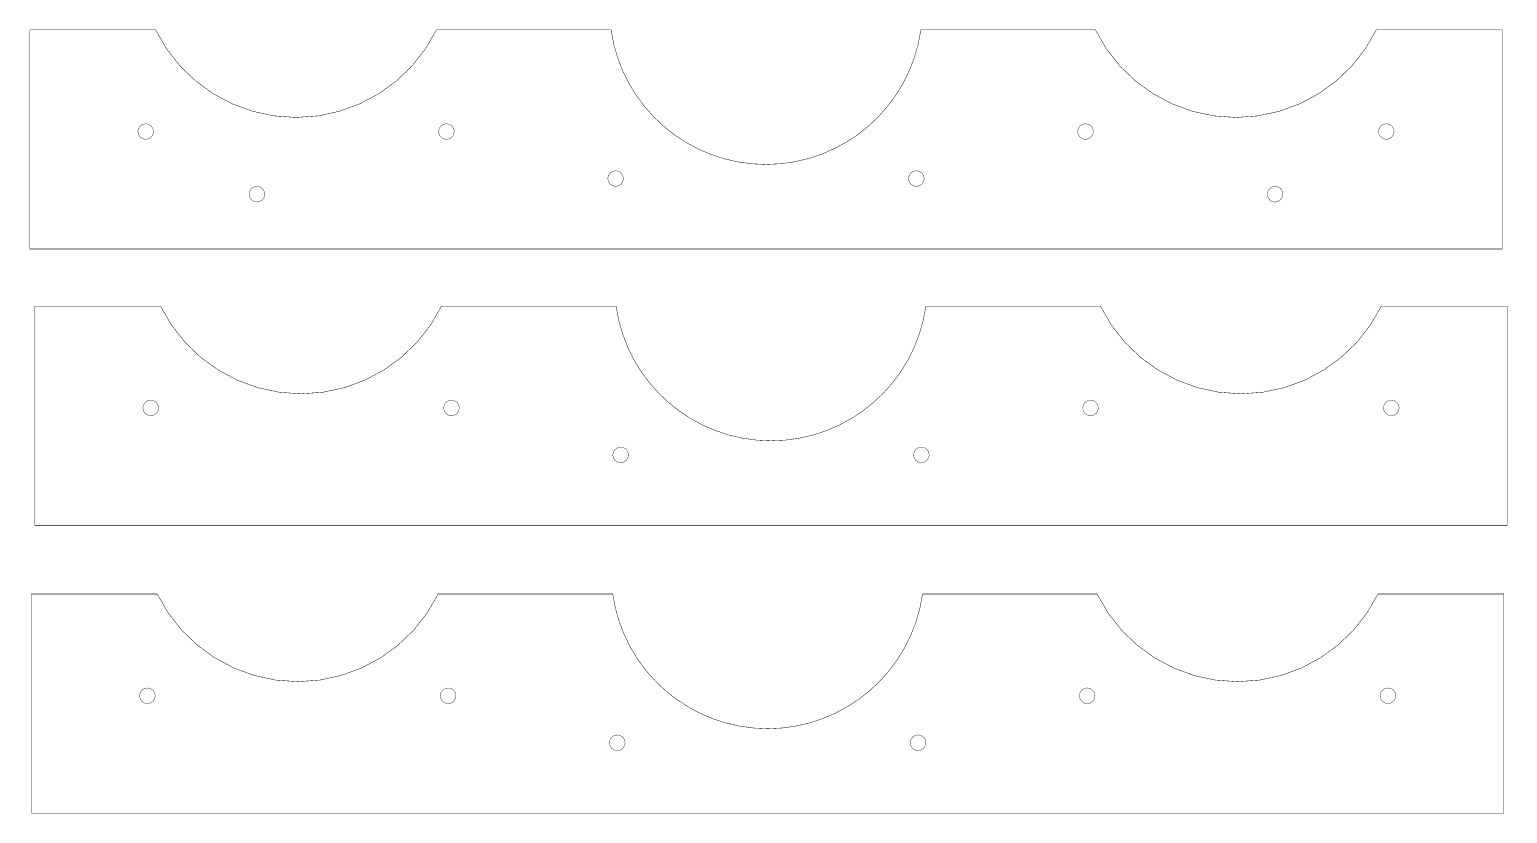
# Model space of a CAD drawing. Extents: x 4 to 22.5, y 26.9 to 36.8.
import ezdxf

# ---------------------------------------------------------------- set-up
doc = ezdxf.new("R2010")
doc.units = 0
doc.layers.get('0').update_dxf_attribs({"linetype": 'CONTINUOUS'})

msp = doc.modelspace()

# ---------------------------------------------------------------- linework, layer by layer
at = {"color": 0}
for points, const_width in [([(3.96419, 36.7754), (3.96419, 34.0194), (22.4682, 34.0194), (22.4682, 36.7754), (20.8867, 36.7754), (20.7468, 36.5346), (20.5771, 36.319), (20.381, 36.1307), (20.1617, 35.9719), (19.9228, 35.8446), (19.6675, 35.751), (19.3994, 35.6931), (19.1217, 35.6731), (18.8438, 35.6929), (18.5754, 35.7507), (18.32, 35.8443), (18.0808, 35.9715), (17.8614, 36.1304), (17.6651, 36.3187), (17.4953, 36.5344), (17.3554, 36.7754), (15.1629, 36.7754), (15.1292, 36.5965), (15.08, 36.4242), (15.0163, 36.259), (14.9386, 36.1018), (14.8479, 35.9531), (14.745, 35.8138), (14.6306, 35.6843), (14.5054, 35.5656), (14.3706, 35.4582), (14.2265, 35.3628), (14.0742, 35.2803), (13.9144, 35.2111), (13.7479, 35.156), (13.5755, 35.1158), (13.3979, 35.091), (13.2161, 35.0825), (13.0343, 35.091), (12.8568, 35.1157), (12.6843, 35.156), (12.5178, 35.211), (12.358, 35.2801), (12.2056, 35.3628), (12.0616, 35.4581), (11.9266, 35.5654), (11.8015, 35.6843), (11.6871, 35.8136), (11.5841, 35.9531), (11.4934, 36.1017), (11.4158, 36.2589), (11.352, 36.4242), (11.3028, 36.5965), (11.2692, 36.7754), (9.07568, 36.7754), (8.93576, 36.5346), (8.76611, 36.319), (8.56993, 36.1307), (8.35069, 35.9719), (8.11176, 35.8446), (7.8565, 35.751), (7.58837, 35.6931), (7.31065, 35.6731), (7.03271, 35.6929), (6.76432, 35.7507), (6.5089, 35.8443), (6.26981, 35.9717), (6.0504, 36.1304), (5.85406, 36.3187), (5.68425, 36.5344), (5.54432, 36.7754), (3.96419, 36.7754)], 0.00559), ([(5.51932, 35.4958), (5.51156, 35.4576), (5.49044, 35.4264), (5.45919, 35.4053), (5.4209, 35.3975), (5.38254, 35.4053), (5.35129, 35.4264), (5.33018, 35.4576), (5.32249, 35.4958), (5.33018, 35.5342), (5.35129, 35.5654), (5.38254, 35.5865), (5.4209, 35.5943), (5.45919, 35.5865), (5.49044, 35.5654), (5.51156, 35.5342), (5.51932, 35.4958)], 0.00457), ([(9.29883, 35.4958), (9.29107, 35.4576), (9.26997, 35.4264), (9.23872, 35.4053), (9.20042, 35.3975), (9.16206, 35.4053), (9.13081, 35.4264), (9.10969, 35.4576), (9.102, 35.4958), (9.10969, 35.5342), (9.13081, 35.5654), (9.16206, 35.5865), (9.20042, 35.5943), (9.23872, 35.5865), (9.26997, 35.5654), (9.29107, 35.5342), (9.29883, 35.4958)], 0.00458), ([(17.3304, 35.4958), (17.3226, 35.4576), (17.3015, 35.4264), (17.2703, 35.4053), (17.2319, 35.3975), (17.1936, 35.4053), (17.1622, 35.4264), (17.1411, 35.4576), (17.1335, 35.4958), (17.1411, 35.5342), (17.1622, 35.5654), (17.1936, 35.5865), (17.2319, 35.5943), (17.2703, 35.5865), (17.3015, 35.5654), (17.3226, 35.5342), (17.3304, 35.4958)], 0.00458), ([(21.1099, 35.4958), (21.1021, 35.4576), (21.081, 35.4264), (21.0497, 35.4053), (21.0114, 35.3975), (20.9731, 35.4053), (20.9418, 35.4264), (20.9207, 35.4576), (20.9131, 35.4958), (20.9207, 35.5342), (20.9418, 35.5654), (20.9731, 35.5865), (21.0114, 35.5943), (21.0497, 35.5865), (21.081, 35.5654), (21.1021, 35.5342), (21.1099, 35.4958)], 0.00458), ([(11.4248, 34.9053), (11.417, 34.8671), (11.3959, 34.8358), (11.3647, 34.8147), (11.3264, 34.8069), (11.288, 34.8147), (11.2568, 34.8358), (11.2357, 34.8671), (11.228, 34.9053), (11.2357, 34.9437), (11.2568, 34.975), (11.288, 34.996), (11.3264, 35.0038), (11.3647, 34.996), (11.3959, 34.975), (11.417, 34.9437), (11.4248, 34.9053)], 0.00458), ([(15.2043, 34.9053), (15.1967, 34.8671), (15.1756, 34.8358), (15.1442, 34.8147), (15.1058, 34.8069), (15.0676, 34.8147), (15.0362, 34.8358), (15.0151, 34.8671), (15.0075, 34.9053), (15.0151, 34.9437), (15.0362, 34.975), (15.0676, 34.996), (15.1058, 35.0038), (15.1442, 34.996), (15.1756, 34.975), (15.1967, 34.9437), (15.2043, 34.9053)], 0.00458), ([(6.91694, 34.7085), (6.90918, 34.6701), (6.88807, 34.6389), (6.85682, 34.6178), (6.81853, 34.61), (6.78017, 34.6178), (6.74892, 34.6389), (6.72781, 34.6701), (6.72011, 34.7085), (6.72781, 34.7468), (6.74892, 34.7781), (6.78017, 34.7992), (6.81853, 34.8069), (6.85682, 34.7992), (6.88807, 34.7781), (6.90918, 34.7468), (6.91694, 34.7085)], 0.00457), ([(19.7122, 34.7085), (19.7044, 34.6701), (19.6833, 34.6389), (19.6521, 34.6178), (19.6139, 34.61), (19.5754, 34.6178), (19.5442, 34.6389), (19.5231, 34.6701), (19.5154, 34.7085), (19.5231, 34.7468), (19.5442, 34.7781), (19.5754, 34.7992), (19.6139, 34.8069), (19.6521, 34.7992), (19.6833, 34.7781), (19.7044, 34.7468), (19.7122, 34.7085)], 0.00457), ([(4.02735, 33.3017), (4.02735, 30.5458), (22.5313, 30.5458), (22.5313, 33.3017), (20.9499, 33.3017), (20.81, 33.061), (20.6403, 32.8454), (20.4442, 32.6571), (20.2249, 32.4983), (19.986, 32.371), (19.7307, 32.2772), (19.4625, 32.2194), (19.1847, 32.1993), (18.9068, 32.2193), (18.6385, 32.2771), (18.3831, 32.3706), (18.1439, 32.4979), (17.9246, 32.6568), (17.7282, 32.8451), (17.5583, 33.0608), (17.4185, 33.3017), (15.226, 33.3017), (15.1922, 33.1228), (15.1432, 32.9506), (15.0793, 32.7853), (15.0017, 32.6281), (14.911, 32.4794), (14.8081, 32.34), (14.6937, 32.2107), (14.5686, 32.0919), (14.4336, 31.9846), (14.2896, 31.8892), (14.1374, 31.8065), (13.9775, 31.7374), (13.811, 31.6824), (13.6386, 31.6421), (13.4611, 31.6174), (13.2793, 31.6088), (13.0974, 31.6174), (12.9199, 31.6421), (12.7474, 31.6822), (12.5809, 31.7374), (12.4211, 31.8065), (12.2688, 31.889), (12.1247, 31.9844), (11.9898, 32.0918), (11.8646, 32.2106), (11.7502, 32.34), (11.6472, 32.4793), (11.5565, 32.6281), (11.4789, 32.7853), (11.4151, 32.9504), (11.3659, 33.1228), (11.3323, 33.3017), (9.13878, 33.3017), (8.99892, 33.061), (8.82921, 32.8454), (8.63308, 32.6571), (8.41385, 32.4983), (8.17492, 32.371), (7.91965, 32.2772), (7.65147, 32.2194), (7.37375, 32.1993), (7.09581, 32.2193), (6.82747, 32.2771), (6.572, 32.3706), (6.3329, 32.4979), (6.1135, 32.6568), (5.91721, 32.8451), (5.74739, 33.0608), (5.60747, 33.3017), (4.02735, 33.3017)], 0.00559), ([(5.58247, 32.0222), (5.57471, 31.9839), (5.5536, 31.9526), (5.52229, 31.9315), (5.484, 31.9238), (5.44569, 31.9315), (5.41439, 31.9526), (5.39328, 31.9839), (5.38558, 32.0222), (5.39328, 32.0606), (5.41439, 32.0918), (5.44569, 32.1129), (5.484, 32.1206), (5.52229, 32.1129), (5.5536, 32.0918), (5.57471, 32.0606), (5.58247, 32.0222)], 0.00458), ([(9.36197, 32.0222), (9.35422, 31.9839), (9.33311, 31.9526), (9.30186, 31.9315), (9.26357, 31.9238), (9.22521, 31.9315), (9.19396, 31.9526), (9.17285, 31.9839), (9.16515, 32.0222), (9.17285, 32.0606), (9.19396, 32.0918), (9.22521, 32.1129), (9.26357, 32.1206), (9.30186, 32.1129), (9.33311, 32.0918), (9.35422, 32.0606), (9.36197, 32.0222)], 0.00458), ([(17.3935, 32.0222), (17.3857, 31.9839), (17.3646, 31.9526), (17.3333, 31.9315), (17.295, 31.9238), (17.2567, 31.9315), (17.2254, 31.9526), (17.2043, 31.9839), (17.1967, 32.0222), (17.2043, 32.0606), (17.2254, 32.0918), (17.2567, 32.1129), (17.295, 32.1206), (17.3333, 32.1129), (17.3646, 32.0918), (17.3857, 32.0606), (17.3935, 32.0222)], 0.00458), ([(21.1731, 32.0222), (21.1653, 31.9839), (21.1442, 31.9526), (21.1128, 31.9315), (21.0746, 31.9238), (21.0362, 31.9315), (21.005, 31.9526), (20.9839, 31.9839), (20.9761, 32.0222), (20.9839, 32.0606), (21.005, 32.0918), (21.0362, 32.1129), (21.0746, 32.1206), (21.1128, 32.1129), (21.1442, 32.0918), (21.1653, 32.0606), (21.1731, 32.0222)], 0.00458), ([(11.488, 31.4317), (11.4802, 31.3933), (11.4591, 31.3621), (11.4278, 31.341), (11.3895, 31.3332), (11.3512, 31.341), (11.3199, 31.3621), (11.2988, 31.3933), (11.2911, 31.4317), (11.2988, 31.47), (11.3199, 31.5013), (11.3512, 31.5224), (11.3895, 31.53), (11.4278, 31.5224), (11.4591, 31.5013), (11.4802, 31.47), (11.488, 31.4317)], 0.00458), ([(15.2675, 31.4317), (15.2597, 31.3933), (15.2386, 31.3621), (15.2074, 31.341), (15.169, 31.3332), (15.1307, 31.341), (15.0994, 31.3621), (15.0783, 31.3933), (15.0707, 31.4317), (15.0783, 31.47), (15.0994, 31.5013), (15.1307, 31.5224), (15.169, 31.53), (15.2074, 31.5224), (15.2386, 31.5013), (15.2597, 31.47), (15.2675, 31.4317)], 0.00458), ([(3.98525, 29.6833), (3.98525, 26.9274), (22.4892, 26.9274), (22.4892, 29.6833), (20.9078, 29.6833), (20.7679, 29.4425), (20.5982, 29.2269), (20.4021, 29.0386), (20.1828, 28.8799), (19.9439, 28.7525), (19.6886, 28.6589), (19.4204, 28.601), (19.1428, 28.581), (18.8649, 28.6008), (18.5964, 28.6586), (18.341, 28.7522), (18.1018, 28.8794), (17.8825, 29.0383), (17.6861, 29.2267), (17.5164, 29.4424), (17.3764, 29.6833), (15.1839, 29.6833), (15.1501, 29.5044), (15.1011, 29.3321), (15.0372, 29.1669), (14.9596, 29.0097), (14.869, 28.861), (14.766, 28.7217), (14.6515, 28.5922), (14.5265, 28.4735), (14.3917, 28.3661), (14.2475, 28.2708), (14.0953, 28.1882), (13.9354, 28.119), (13.7689, 28.0639), (13.5965, 28.0236), (13.419, 27.9989), (13.2372, 27.9903), (13.0553, 27.9989), (12.8778, 28.0236), (12.7054, 28.0639), (12.5388, 28.1189), (12.379, 28.1881), (12.2267, 28.2707), (12.0826, 28.366), (11.9476, 28.4733), (11.8225, 28.5921), (11.7081, 28.7215), (11.6051, 28.861), (11.5145, 29.0096), (11.4368, 29.1669), (11.373, 29.3321), (11.3239, 29.5044), (11.2902, 29.6833), (9.09668, 29.6833), (8.95682, 29.4425), (8.78711, 29.2269), (8.59099, 29.0386), (8.37175, 28.8799), (8.13281, 28.7525), (7.87756, 28.6589), (7.60943, 28.601), (7.33171, 28.581), (7.05376, 28.6008), (6.78538, 28.6586), (6.52994, 28.7522), (6.29085, 28.8794), (6.07146, 29.0383), (5.87511, 29.2267), (5.70529, 29.4424), (5.56538, 29.6833), (3.98525, 29.6833)], 0.00559), ([(5.54036, 28.4037), (5.53261, 28.3654), (5.5115, 28.3342), (5.48025, 28.3131), (5.44194, 28.3053), (5.4036, 28.3131), (5.37235, 28.3342), (5.35124, 28.3654), (5.34353, 28.4037), (5.35124, 28.4421), (5.37235, 28.4733), (5.4036, 28.4944), (5.44194, 28.5022), (5.48025, 28.4944), (5.5115, 28.4733), (5.53261, 28.4421), (5.54036, 28.4037)], 0.00458), ([(9.31988, 28.4037), (9.31213, 28.3654), (9.29101, 28.3342), (9.25976, 28.3131), (9.22146, 28.3053), (9.18311, 28.3131), (9.15186, 28.3342), (9.13075, 28.3654), (9.12304, 28.4037), (9.13075, 28.4421), (9.15186, 28.4733), (9.18311, 28.4944), (9.22146, 28.5022), (9.25976, 28.4944), (9.29101, 28.4733), (9.31213, 28.4421), (9.31988, 28.4037)], 0.00458), ([(17.3514, 28.4037), (17.3436, 28.3654), (17.3225, 28.3342), (17.2912, 28.3131), (17.2529, 28.3053), (17.2146, 28.3131), (17.1833, 28.3342), (17.1622, 28.3654), (17.1544, 28.4037), (17.1622, 28.4421), (17.1833, 28.4733), (17.2146, 28.4944), (17.2529, 28.5022), (17.2912, 28.4944), (17.3225, 28.4733), (17.3436, 28.4421), (17.3514, 28.4037)], 0.00458), ([(21.131, 28.4037), (21.1232, 28.3654), (21.1021, 28.3342), (21.0708, 28.3131), (21.0325, 28.3053), (20.9942, 28.3131), (20.9629, 28.3342), (20.9418, 28.3654), (20.934, 28.4037), (20.9418, 28.4421), (20.9629, 28.4733), (20.9942, 28.4944), (21.0325, 28.5022), (21.0708, 28.4944), (21.1021, 28.4733), (21.1232, 28.4421), (21.131, 28.4037)], 0.00458), ([(11.4459, 27.8132), (11.4381, 27.7749), (11.417, 27.7436), (11.3857, 27.7225), (11.3474, 27.7147), (11.3091, 27.7225), (11.2778, 27.7436), (11.2567, 27.7749), (11.249, 27.8132), (11.2567, 27.8515), (11.2778, 27.8828), (11.3091, 27.9039), (11.3474, 27.9117), (11.3857, 27.9039), (11.417, 27.8828), (11.4381, 27.8515), (11.4459, 27.8132)], 0.00458), ([(15.2254, 27.8132), (15.2176, 27.7749), (15.1965, 27.7436), (15.1653, 27.7225), (15.1269, 27.7147), (15.0886, 27.7225), (15.0574, 27.7436), (15.0362, 27.7749), (15.0285, 27.8132), (15.0362, 27.8515), (15.0574, 27.8828), (15.0886, 27.9039), (15.1269, 27.9117), (15.1653, 27.9039), (15.1965, 27.8828), (15.2176, 27.8515), (15.2254, 27.8132)], 0.00458)]:
    msp.add_lwpolyline(points, close=True, dxfattribs=dict(at, const_width=const_width))

doc.saveas('drawing.dxf')
